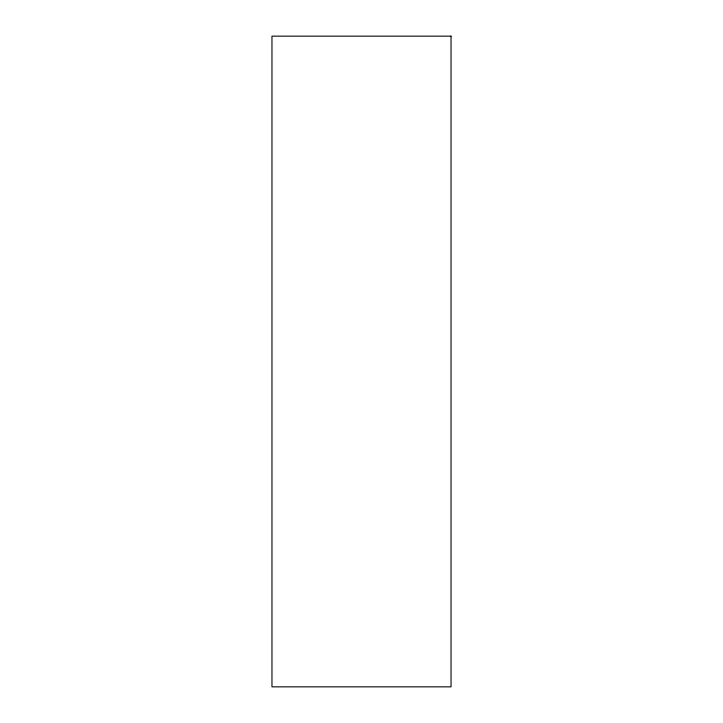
<?xml version="1.0" encoding="UTF-8"?>
<svg xmlns="http://www.w3.org/2000/svg" width="723" height="723" viewBox="0 0 723 723"><rect width="100%" height="100%" fill="white"/><g stroke="black" fill="none" stroke-linecap="round" stroke-linejoin="round"><path stroke-width="1.08" d="M451.035 36.15L271.965 36.15L271.965 686.85L451.035 686.85L451.035 36.15"/></g></svg>
